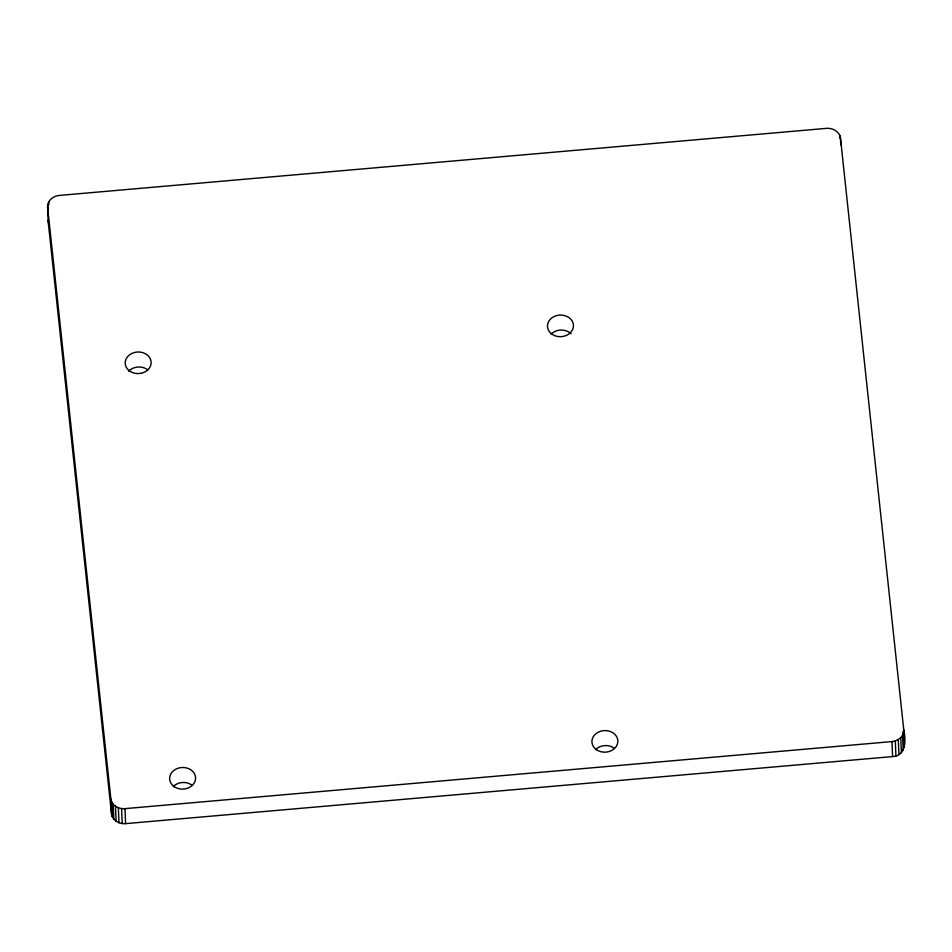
<?xml version="1.0" encoding="UTF-8"?>
<svg xmlns="http://www.w3.org/2000/svg" width="952" height="952" viewBox="0 0 952 952"><rect width="100%" height="100%" fill="white"/><g stroke="black" fill="none" stroke-linecap="round" stroke-linejoin="round"><path stroke-width="1.43" d="M47.6 207.298C47.041 200.753 53.3 195.85 59.381 195.422L826.384 128.365C832.512 127.77 839.581 131.435 840.461 137.981L903.745 729.708C905.899 739.514 906.363 755.924 892.619 756.578L125.616 823.635C119.488 824.23 112.419 820.564 111.539 814.019L48.254 222.292L47.6 207.298L110.884 799.025L111.539 814.019M48.254 222.292L48.397 219.472M904.257 747.522L903.745 729.708M110.884 799.025C111.765 805.571 118.833 809.236 124.962 808.641L891.964 741.584C897.141 741.108 902.353 737.8 903.603 732.528M902.984 731.422L903.293 734.373M903.924 740.275L904.4 744.702M902.591 735.23L903.246 750.224M900.77 737.633L901.425 752.627M898.271 739.573L898.926 754.567M895.273 740.93L895.927 755.912M891.964 741.584L892.619 756.578M840.461 137.981L840.759 144.799M839.723 135.244L839.842 137.969M124.962 808.641L125.616 823.635M121.57 808.569L122.225 823.563M118.346 807.772L119 822.754M115.478 806.296L116.132 821.29M113.193 804.25L113.847 819.244M111.622 801.774L112.276 816.756M48.754 201.776L48.873 204.501M47.743 204.478L48.1 212.653M173.312 786.483A12.983 10.805 -2.5 0 1 191.59 784.888M128.758 371.101A12.983 10.805 -2.5 0 1 147.869 369.923M595.595 749.569A12.983 10.805 -2.5 0 1 613.873 747.974M551.137 334.057A13.007 10.817 -2.5 0 1 571.057 333.771M140.61 373.374L137.231 373.589A12.983 10.805 -2.5 0 1 125.188 363.128A12.983 10.805 -2.5 0 1 136.85 352.062A12.983 10.805 -2.5 0 1 150.916 360.594L151.118 363.402A12.983 10.805 -2.5 0 1 140.61 373.374M552.112 334.283A13.007 10.817 -2.5 0 0 573.259 327.571A13.007 10.817 -2.5 0 0 555.992 315.778A13.007 10.817 -2.5 0 0 552.112 334.283M174.275 786.697A12.983 10.805 -2.5 0 0 195.386 779.986A12.983 10.805 -2.5 0 0 178.155 768.204A12.983 10.805 -2.5 0 0 174.275 786.697M596.559 749.771A12.983 10.805 -2.5 0 0 617.669 743.06A12.983 10.805 -2.5 0 0 600.438 731.291A12.983 10.805 -2.5 0 0 596.559 749.771"/></g></svg>
